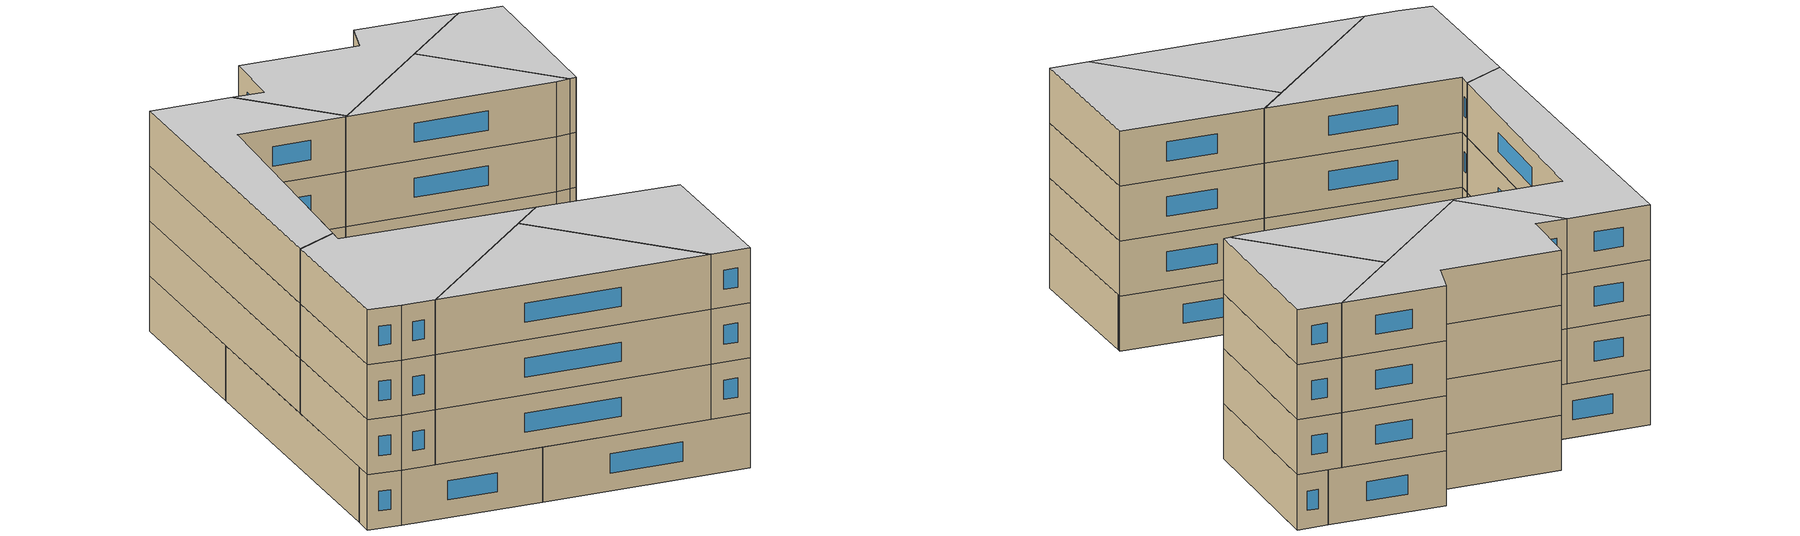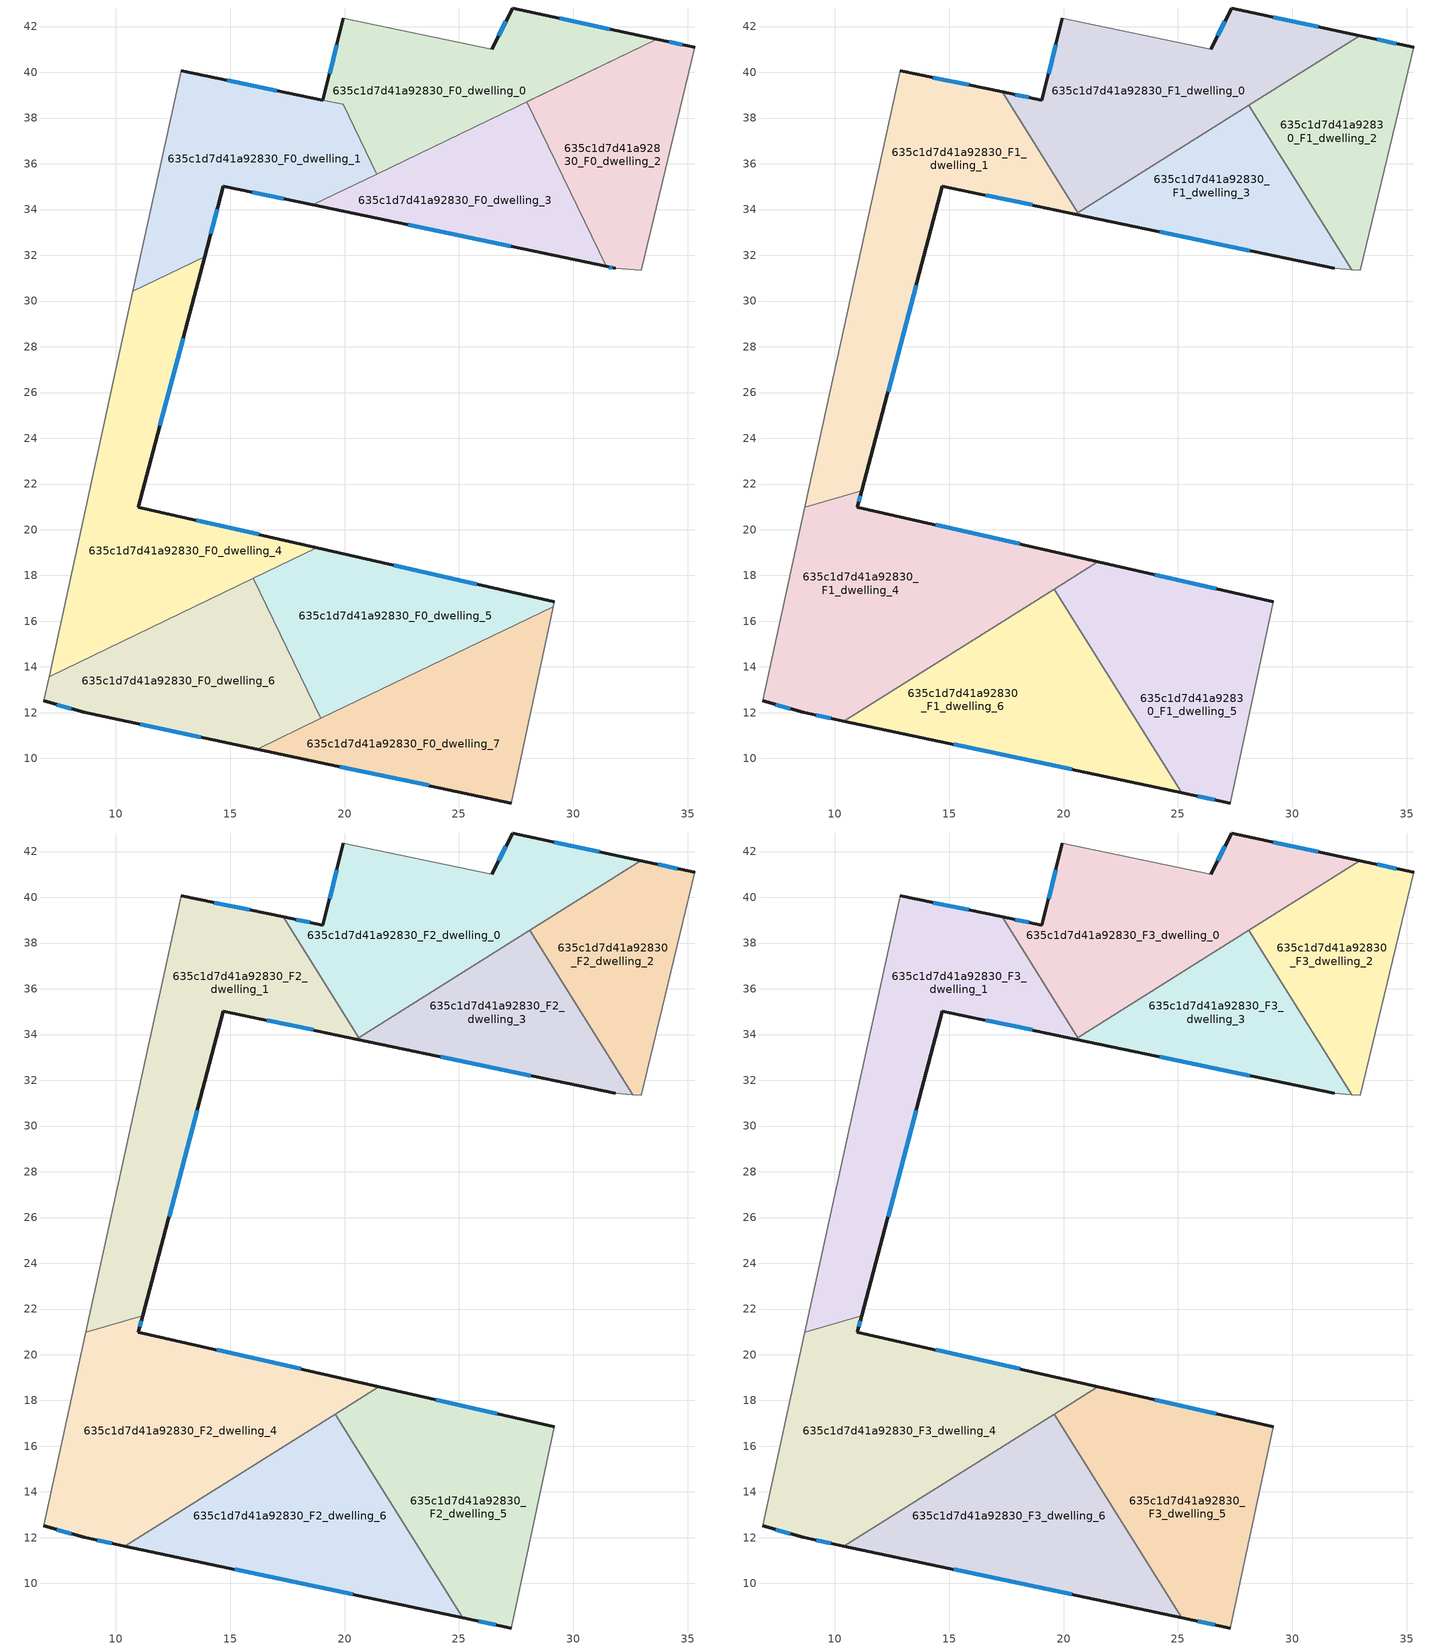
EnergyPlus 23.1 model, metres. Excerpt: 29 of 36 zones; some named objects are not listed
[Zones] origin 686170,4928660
635c1d7d41a92830_F0_dwelling_0
 floor ground (EU_floor_Construction): 33.65,41.45 21.41,35.55 19.94,38.6 19.05,38.78 19.95,42.36 26.44,41 27.35,42.81 z0
 wall outside (EU_wall_Construction): 19.95,42.36 19.05,38.78 / 33.65,41.45 27.35,42.81 26.44,41 z0:3
 wall to 635c1d7d41a92830_F0_dwelling_1 (EU_wall_Construction): 19.05,38.78 19.94,38.6 / 19.94,38.59 21.41,35.55 z0:3
 wall adiabatic (EU_wall_Construction): 26.44,41 19.95,42.36 z0:3
 wall to 635c1d7d41a92830_F0_dwelling_3 (EU_wall_Construction): 21.41,35.55 33.65,41.45 z0:3
 window (EU_Window_Construction): 19.66,41.2 19.34,39.95 / 27.05,42.22 26.73,41.59 / 31.6,41.89 29.4,42.37 z0.98:2.02
635c1d7d41a92830_F0_dwelling_1
 floor ground (EU_floor_Construction): 19.94,38.6 21.41,35.55 18.61,34.2 14.7,35.02 13.88,31.93 10.75,30.42 12.85,40.07 z0
 wall outside (EU_wall_Construction): 19.04,38.78 12.85,40.07 / 13.88,31.93 14.7,35.02 18.61,34.2 z0:3
 wall adiabatic (EU_wall_Construction): 12.85,40.07 10.75,30.42 z0:3
 wall to 635c1d7d41a92830_F0_dwelling_4 (EU_wall_Construction): 10.75,30.42 13.88,31.93 z0:3
 wall to 635c1d7d41a92830_F0_dwelling_3 (EU_wall_Construction): 18.61,34.2 21.41,35.55 z0:3
 window (EU_Window_Construction): 17.03,39.2 14.86,39.65 / 15.97,34.76 17.34,34.47 / 14.15,32.93 14.43,34.02 z0.98:2.02
635c1d7d41a92830_F0_dwelling_2
 floor ground (EU_floor_Construction): 35.31,41.09 32.98,31.34 31.83,31.43 31.44,31.51 27.97,38.71 33.65,41.45 z0
 wall outside (EU_wall_Construction): 31.44,31.51 31.83,31.43 / 35.31,41.09 33.65,41.45 z0:3
 wall adiabatic (EU_wall_Construction): 31.83,31.43 32.98,31.34 35.31,41.09 z0:3
 wall to 635c1d7d41a92830_F0_dwelling_3 (EU_wall_Construction): 33.65,41.45 27.97,38.71 31.44,31.51 z0:3
 window (EU_Window_Construction): 31.57,31.49 31.7,31.46 / 34.77,41.21 34.19,41.33 z0.98:2.02
635c1d7d41a92830_F0_dwelling_3
 floor ground (EU_floor_Construction): 27.97,38.71 31.44,31.51 18.61,34.2 z0
 wall outside (EU_wall_Construction): 18.61,34.2 31.44,31.51 z0:3
 window (EU_Window_Construction): 22.78,33.33 27.27,32.39 z0.98:2.02
635c1d7d41a92830_F0_dwelling_4
 floor ground (EU_floor_Construction): 13.88,31.93 10.99,20.99 18.79,19.22 7.08,13.58 10.75,30.42 z0
 wall outside (EU_wall_Construction): 18.79,19.22 10.99,20.99 13.88,31.93 z0:3
 wall adiabatic (EU_wall_Construction): 10.75,30.42 7.08,13.58 z0:3
 wall to 635c1d7d41a92830_F0_dwelling_6 (EU_wall_Construction): 7.08,13.58 16.01,17.88 z0:3
 wall to 635c1d7d41a92830_F0_dwelling_5 (EU_wall_Construction): 16.01,17.88 18.79,19.22 z0:3
 window (EU_Window_Construction): 11.93,24.55 12.94,28.37 / 16.25,19.79 13.52,20.42 z0.98:2.02
635c1d7d41a92830_F0_dwelling_5
 floor ground (EU_floor_Construction): 29.16,16.85 29.11,16.64 18.96,11.75 16.01,17.88 18.79,19.22 z0
 wall outside (EU_wall_Construction): 29.16,16.85 18.79,19.22 z0:3
 wall adiabatic (EU_wall_Construction): 29.11,16.64 29.16,16.85 z0:3
 wall to 635c1d7d41a92830_F0_dwelling_6 (EU_wall_Construction): 16.01,17.88 18.96,11.75 z0:3
 wall to 635c1d7d41a92830_F0_dwelling_7 (EU_wall_Construction): 18.96,11.75 29.11,16.64 z0:3
 window (EU_Window_Construction): 25.79,17.62 22.16,18.45 z0.98:2.02
635c1d7d41a92830_F0_dwelling_6
 floor ground (EU_floor_Construction): 16.01,17.88 18.96,11.75 16.17,10.41 8.62,12.01 6.85,12.53 7.08,13.58 z0
 wall outside (EU_wall_Construction): 6.85,12.53 8.62,12.01 16.17,10.41 z0:3
 wall adiabatic (EU_wall_Construction): 7.08,13.58 6.85,12.53 z0:3
 wall to 635c1d7d41a92830_F0_dwelling_7 (EU_wall_Construction): 16.17,10.41 18.96,11.75 z0:3
 window (EU_Window_Construction): 11.08,11.49 13.72,10.93 / 7.43,12.36 8.04,12.18 z0.98:2.02
635c1d7d41a92830_F0_dwelling_7
 floor ground (EU_floor_Construction): 29.11,16.64 27.29,8.05 16.17,10.41 z0
 wall outside (EU_wall_Construction): 16.17,10.41 27.29,8.05 z0:3
 wall adiabatic (EU_wall_Construction): 27.29,8.05 29.11,16.64 z0:3
 window (EU_Window_Construction): 19.79,9.64 23.67,8.82 z0.98:2.02
635c1d7d41a92830_F1_dwelling_0
 floor to 635c1d7d41a92830_F0_dwelling_0 (EU_floor_Construction): 32.95,41.6 29.58,39.49 21.41,35.55 19.94,38.6 19.05,38.78 19.95,42.36 26.44,41 27.35,42.81 z3
 floor to 635c1d7d41a92830_F0_dwelling_1 (EU_floor_Construction): 19.94,38.59 21.41,35.55 20,34.87 17.32,39.14 19.06,38.78 z3
 floor to 635c1d7d41a92830_F0_dwelling_3 (EU_floor_Construction): 29.57,39.49 27.97,38.71 28.06,38.54 20.63,33.87 20,34.87 z3
 floor to 635c1d7d41a92830_F0_dwelling_2 (EU_floor_Construction): 29.57,39.48 28.06,38.54 27.97,38.71 z3
 wall outside (EU_wall_Construction): 32.95,41.6 27.35,42.81 26.44,41 / 19.95,42.36 19.05,38.78 17.32,39.14 z3:6
 wall adiabatic (EU_wall_Construction): 26.44,41 19.95,42.36 z3:6
 wall to 635c1d7d41a92830_F1_dwelling_1 (EU_wall_Construction): 17.32,39.14 20.63,33.87 z3:6
 wall to 635c1d7d41a92830_F1_dwelling_3 (EU_wall_Construction): 20.63,33.87 28.09,38.55 z3:6
 wall to 635c1d7d41a92830_F1_dwelling_2 (EU_wall_Construction): 28.09,38.55 32.95,41.6 z3:6
 window (EU_Window_Construction): 27.05,42.22 26.73,41.59 / 31.13,42 29.17,42.42 / 18.49,38.9 17.88,39.03 / 19.66,41.2 19.34,39.95 z3.98:5.02
635c1d7d41a92830_F1_dwelling_1
 floor to 635c1d7d41a92830_F0_dwelling_1 (EU_floor_Construction): 17.32,39.14 20,34.87 18.61,34.2 14.7,35.02 13.88,31.93 10.75,30.42 12.85,40.07 z3
 floor to 635c1d7d41a92830_F0_dwelling_4 (EU_floor_Construction): 13.88,31.93 11.18,21.71 8.69,20.99 10.75,30.42 z3
 floor to 635c1d7d41a92830_F0_dwelling_3 (EU_floor_Construction): 20,34.87 20.63,33.87 20.52,33.8 18.61,34.2 z3
 wall outside (EU_wall_Construction): 17.32,39.14 12.85,40.07 / 11.18,21.71 14.7,35.02 20.52,33.8 z3:6
 wall to 635c1d7d41a92830_F1_dwelling_4 (EU_wall_Construction): 8.69,20.99 11.18,21.71 z3:6
 wall adiabatic (EU_wall_Construction): 12.85,40.07 8.69,20.99 z3:6
 wall to 635c1d7d41a92830_F1_dwelling_3 (EU_wall_Construction): 20.52,33.8 20.63,33.87 z3:6
 window (EU_Window_Construction): 15.86,39.45 14.3,39.77 / 16.59,34.63 18.63,34.2 / 12.32,26.04 13.55,30.7 z3.98:5.02
635c1d7d41a92830_F1_dwelling_2
 floor to 635c1d7d41a92830_F0_dwelling_2 (EU_floor_Construction): 35.31,41.09 32.98,31.34 32.59,31.37 28.09,38.55 29.57,39.48 33.65,41.45 z3
 floor to 635c1d7d41a92830_F0_dwelling_0 (EU_floor_Construction): 33.65,41.45 29.58,39.49 32.95,41.6 z3
 wall outside (EU_wall_Construction): 35.31,41.09 32.95,41.6 z3:6
 wall adiabatic (EU_wall_Construction): 32.59,31.37 32.96,31.34 32.98,31.34 35.31,41.09 z3:6
 wall to 635c1d7d41a92830_F1_dwelling_3 (EU_wall_Construction): 28.09,38.55 32.59,31.37 z3:6
 window (EU_Window_Construction): 34.54,41.26 33.72,41.44 z3.98:5.02
635c1d7d41a92830_F1_dwelling_3
 floor to 635c1d7d41a92830_F0_dwelling_3 (EU_floor_Construction): 28.06,38.54 31.44,31.51 20.52,33.8 z3
 floor to 635c1d7d41a92830_F0_dwelling_2 (EU_floor_Construction): 28.09,38.55 32.59,31.37 31.83,31.43 31.44,31.51 28.06,38.54 z3
 wall outside (EU_wall_Construction): 20.52,33.8 31.83,31.43 z3:6
 wall adiabatic (EU_wall_Construction): 31.83,31.43 32.59,31.37 z3:6
 window (EU_Window_Construction): 24.2,33.03 28.15,32.2 z3.98:5.02
635c1d7d41a92830_F1_dwelling_4
 floor to 635c1d7d41a92830_F0_dwelling_4 (EU_floor_Construction): 18.79,19.22 7.08,13.58 8.69,20.99 11.18,21.71 10.99,20.99 z3
 floor to 635c1d7d41a92830_F0_dwelling_6 (EU_floor_Construction): 16.01,17.88 17.02,15.79 10.4,11.64 8.62,12.01 6.85,12.53 7.08,13.58 z3
 floor to 635c1d7d41a92830_F0_dwelling_5 (EU_floor_Construction): 21.49,18.6 17.02,15.79 16.01,17.88 18.79,19.22 z3
 wall outside (EU_wall_Construction): 6.85,12.53 8.62,12.01 10.4,11.64 / 21.49,18.6 10.99,20.99 11.18,21.71 z3:6
 wall adiabatic (EU_wall_Construction): 8.69,20.99 6.85,12.53 z3:6
 wall to 635c1d7d41a92830_F1_dwelling_6 (EU_wall_Construction): 10.4,11.64 19.59,17.41 z3:6
 wall to 635c1d7d41a92830_F1_dwelling_5 (EU_wall_Construction): 19.59,17.41 21.49,18.6 z3:6
 window (EU_Window_Construction): 9.2,11.89 9.82,11.76 / 7.43,12.36 8.04,12.18 / 11.05,21.23 11.12,21.48 / 18.08,19.38 14.4,20.21 z3.98:5.02
635c1d7d41a92830_F1_dwelling_5
 floor to 635c1d7d41a92830_F0_dwelling_5 (EU_floor_Construction): 29.16,16.85 29.11,16.64 22.17,13.3 19.59,17.41 21.49,18.6 z3
 floor to 635c1d7d41a92830_F0_dwelling_7 (EU_floor_Construction): 29.11,16.64 27.29,8.05 25.17,8.5 22.17,13.3 z3
 wall outside (EU_wall_Construction): 25.18,8.5 27.29,8.05 / 29.16,16.85 21.49,18.6 z3:6
 wall adiabatic (EU_wall_Construction): 27.29,8.05 29.16,16.85 z3:6
 wall to 635c1d7d41a92830_F1_dwelling_6 (EU_wall_Construction): 19.59,17.41 25.18,8.5 z3:6
 window (EU_Window_Construction): 25.86,8.36 26.6,8.2 / 26.67,17.42 23.98,18.03 z3.98:5.02
635c1d7d41a92830_F1_dwelling_6
 floor to 635c1d7d41a92830_F0_dwelling_6 (EU_floor_Construction): 17.02,15.79 18.96,11.75 16.17,10.41 10.4,11.64 z3
 floor to 635c1d7d41a92830_F0_dwelling_5 (EU_floor_Construction): 19.59,17.41 22.17,13.3 18.96,11.75 17.02,15.79 z3
 floor to 635c1d7d41a92830_F0_dwelling_7 (EU_floor_Construction): 22.17,13.3 25.17,8.5 16.17,10.41 z3
 wall outside (EU_wall_Construction): 10.4,11.64 25.18,8.5 z3:6
 window (EU_Window_Construction): 15.2,10.62 20.37,9.52 z3.98:5.02
635c1d7d41a92830_F2_dwelling_0
 floor to 635c1d7d41a92830_F1_dwelling_0 (EU_floor_Construction): 32.95,41.6 20.63,33.87 17.32,39.14 19.05,38.78 19.95,42.36 26.44,41 27.35,42.81 z6
 wall outside (EU_wall_Construction): 32.95,41.6 27.35,42.81 26.44,41 / 19.95,42.36 19.05,38.78 17.32,39.14 z6:9
 wall adiabatic (EU_wall_Construction): 26.44,41 19.95,42.36 z6:9
 wall to 635c1d7d41a92830_F2_dwelling_1 (EU_wall_Construction): 17.32,39.14 20.63,33.87 z6:9
 wall to 635c1d7d41a92830_F2_dwelling_3 (EU_wall_Construction): 20.63,33.87 28.09,38.55 z6:9
 wall to 635c1d7d41a92830_F2_dwelling_2 (EU_wall_Construction): 28.09,38.55 32.95,41.6 z6:9
 window (EU_Window_Construction): 27.05,42.22 26.73,41.59 / 31.13,42 29.17,42.42 / 18.49,38.9 17.88,39.03 / 19.66,41.2 19.34,39.95 z6.98:8.02
635c1d7d41a92830_F2_dwelling_1
 floor to 635c1d7d41a92830_F1_dwelling_1 (EU_floor_Construction): 17.32,39.14 20.63,33.87 20.52,33.8 14.7,35.02 11.18,21.71 8.69,20.99 12.85,40.07 z6
 wall outside (EU_wall_Construction): 17.32,39.14 12.85,40.07 / 11.18,21.71 14.7,35.02 20.52,33.8 z6:9
 wall to 635c1d7d41a92830_F2_dwelling_4 (EU_wall_Construction): 8.69,20.99 11.18,21.71 z6:9
 wall adiabatic (EU_wall_Construction): 12.85,40.07 8.69,20.99 z6:9
 wall to 635c1d7d41a92830_F2_dwelling_3 (EU_wall_Construction): 20.52,33.8 20.63,33.87 z6:9
 window (EU_Window_Construction): 15.86,39.45 14.3,39.77 / 16.59,34.63 18.63,34.2 / 12.32,26.04 13.55,30.7 z6.98:8.02
635c1d7d41a92830_F2_dwelling_2
 floor to 635c1d7d41a92830_F1_dwelling_2 (EU_floor_Construction): 35.31,41.09 32.98,31.34 32.96,31.34 32.59,31.37 28.09,38.55 32.95,41.6 z6
 wall outside (EU_wall_Construction): 35.31,41.09 32.95,41.6 z6:9
 wall adiabatic (EU_wall_Construction): 32.59,31.37 32.96,31.34 32.98,31.34 35.31,41.09 z6:9
 wall to 635c1d7d41a92830_F2_dwelling_3 (EU_wall_Construction): 28.09,38.55 32.59,31.37 z6:9
 window (EU_Window_Construction): 34.54,41.26 33.72,41.44 z6.98:8.02
635c1d7d41a92830_F2_dwelling_3
 floor to 635c1d7d41a92830_F1_dwelling_3 (EU_floor_Construction): 28.09,38.55 32.59,31.37 31.83,31.43 20.52,33.8 z6
 wall outside (EU_wall_Construction): 20.52,33.8 31.83,31.43 z6:9
 wall adiabatic (EU_wall_Construction): 31.83,31.43 32.59,31.37 z6:9
 window (EU_Window_Construction): 24.2,33.03 28.15,32.2 z6.98:8.02
635c1d7d41a92830_F2_dwelling_4
 floor to 635c1d7d41a92830_F1_dwelling_4 (EU_floor_Construction): 21.49,18.6 10.4,11.64 8.62,12.01 6.85,12.53 8.69,20.99 11.18,21.71 10.99,20.99 z6
 wall outside (EU_wall_Construction): 6.85,12.53 8.62,12.01 10.4,11.64 / 21.49,18.6 10.99,20.99 11.18,21.71 z6:9
 wall adiabatic (EU_wall_Construction): 8.69,20.99 6.85,12.53 z6:9
 wall to 635c1d7d41a92830_F2_dwelling_6 (EU_wall_Construction): 10.4,11.64 19.59,17.41 z6:9
 wall to 635c1d7d41a92830_F2_dwelling_5 (EU_wall_Construction): 19.59,17.41 21.49,18.6 z6:9
 window (EU_Window_Construction): 9.2,11.89 9.82,11.76 / 7.43,12.36 8.04,12.18 / 11.05,21.23 11.12,21.48 / 18.08,19.38 14.4,20.21 z6.98:8.02
635c1d7d41a92830_F2_dwelling_5
 floor to 635c1d7d41a92830_F1_dwelling_5 (EU_floor_Construction): 29.16,16.85 27.29,8.05 25.18,8.5 19.59,17.41 21.49,18.6 z6
 wall outside (EU_wall_Construction): 25.18,8.5 27.29,8.05 / 29.16,16.85 21.49,18.6 z6:9
 wall adiabatic (EU_wall_Construction): 27.29,8.05 29.16,16.85 z6:9
 wall to 635c1d7d41a92830_F2_dwelling_6 (EU_wall_Construction): 19.59,17.41 25.18,8.5 z6:9
 window (EU_Window_Construction): 25.86,8.36 26.6,8.2 / 26.67,17.42 23.98,18.03 z6.98:8.02
635c1d7d41a92830_F2_dwelling_6
 floor to 635c1d7d41a92830_F1_dwelling_6 (EU_floor_Construction): 19.59,17.41 25.18,8.5 10.4,11.64 z6
 wall outside (EU_wall_Construction): 10.4,11.64 25.18,8.5 z6:9
 window (EU_Window_Construction): 15.2,10.62 20.37,9.52 z6.98:8.02
635c1d7d41a92830_F3_dwelling_0
 floor to 635c1d7d41a92830_F2_dwelling_0 (EU_floor_Construction): 32.95,41.6 20.63,33.87 17.32,39.14 19.05,38.78 19.95,42.36 26.44,41 27.35,42.81 z9
 wall outside (EU_wall_Construction): 32.95,41.6 27.35,42.81 26.44,41 / 19.95,42.36 19.05,38.78 17.32,39.14 z9:12
 wall adiabatic (EU_wall_Construction): 26.44,41 19.95,42.36 z9:12
 wall to 635c1d7d41a92830_F3_dwelling_1 (EU_wall_Construction): 17.32,39.14 20.63,33.87 z9:12
 wall to 635c1d7d41a92830_F3_dwelling_3 (EU_wall_Construction): 20.63,33.87 28.09,38.55 z9:12
 wall to 635c1d7d41a92830_F3_dwelling_2 (EU_wall_Construction): 28.09,38.55 32.95,41.6 z9:12
 window (EU_Window_Construction): 27.05,42.22 26.73,41.59 / 31.13,42 29.17,42.42 / 18.49,38.9 17.88,39.03 / 19.66,41.2 19.34,39.95 z9.98:11.02
 ceiling to 635c1d7d41a92830_F4_dwelling_0 (EU_floor_Construction): 32.95,41.6 27.35,42.81 26.44,41 19.95,42.36 19.05,38.78 17.32,39.14 20.63,33.87 z12
635c1d7d41a92830_F3_dwelling_1
 floor to 635c1d7d41a92830_F2_dwelling_1 (EU_floor_Construction): 17.32,39.14 20.63,33.87 20.52,33.8 14.7,35.02 11.18,21.71 8.69,20.99 12.85,40.07 z9
 wall outside (EU_wall_Construction): 17.32,39.14 12.85,40.07 / 11.18,21.71 14.7,35.02 20.52,33.8 z9:12
 wall to 635c1d7d41a92830_F3_dwelling_4 (EU_wall_Construction): 8.69,20.99 11.18,21.71 z9:12
 wall adiabatic (EU_wall_Construction): 12.85,40.07 8.69,20.99 z9:12
 wall to 635c1d7d41a92830_F3_dwelling_3 (EU_wall_Construction): 20.52,33.8 20.63,33.87 z9:12
 window (EU_Window_Construction): 15.86,39.45 14.3,39.77 / 16.59,34.63 18.63,34.2 / 12.32,26.04 13.55,30.7 z9.98:11.02
 ceiling to 635c1d7d41a92830_F4_dwelling_1 (EU_floor_Construction): 11.18,21.71 14.7,35.02 20.52,33.8 20.63,33.87 17.32,39.14 12.85,40.07 8.69,20.99 z12
635c1d7d41a92830_F3_dwelling_2
 floor to 635c1d7d41a92830_F2_dwelling_2 (EU_floor_Construction): 35.31,41.09 32.98,31.34 32.96,31.34 32.59,31.37 28.09,38.55 32.95,41.6 z9
 wall outside (EU_wall_Construction): 35.31,41.09 32.95,41.6 z9:12
 wall adiabatic (EU_wall_Construction): 32.59,31.37 32.96,31.34 32.98,31.34 35.31,41.09 z9:12
 wall to 635c1d7d41a92830_F3_dwelling_3 (EU_wall_Construction): 28.09,38.55 32.59,31.37 z9:12
 window (EU_Window_Construction): 34.54,41.26 33.72,41.44 z9.98:11.02
 ceiling to 635c1d7d41a92830_F4_dwelling_2 (EU_floor_Construction): 32.98,31.34 35.31,41.09 32.95,41.6 28.09,38.55 32.59,31.37 32.96,31.34 z12
635c1d7d41a92830_F3_dwelling_3
 floor to 635c1d7d41a92830_F2_dwelling_3 (EU_floor_Construction): 28.09,38.55 32.59,31.37 31.83,31.43 20.52,33.8 z9
 wall outside (EU_wall_Construction): 20.52,33.8 31.83,31.43 z9:12
 wall adiabatic (EU_wall_Construction): 31.83,31.43 32.59,31.37 z9:12
 window (EU_Window_Construction): 24.2,33.03 28.15,32.2 z9.98:11.02
 ceiling to 635c1d7d41a92830_F4_dwelling_3 (EU_floor_Construction): 32.59,31.37 28.09,38.55 20.52,33.8 31.83,31.43 z12
635c1d7d41a92830_F3_dwelling_4
 floor to 635c1d7d41a92830_F2_dwelling_4 (EU_floor_Construction): 21.49,18.6 10.4,11.64 8.62,12.01 6.85,12.53 8.69,20.99 11.18,21.71 10.99,20.99 z9
 wall outside (EU_wall_Construction): 6.85,12.53 8.62,12.01 10.4,11.64 / 21.49,18.6 10.99,20.99 11.18,21.71 z9:12
 wall adiabatic (EU_wall_Construction): 8.69,20.99 6.85,12.53 z9:12
 wall to 635c1d7d41a92830_F3_dwelling_6 (EU_wall_Construction): 10.4,11.64 19.59,17.41 z9:12
 wall to 635c1d7d41a92830_F3_dwelling_5 (EU_wall_Construction): 19.59,17.41 21.49,18.6 z9:12
 window (EU_Window_Construction): 9.2,11.89 9.82,11.76 / 7.43,12.36 8.04,12.18 / 11.05,21.23 11.12,21.48 / 18.08,19.38 14.4,20.21 z9.98:11.02
 ceiling to 635c1d7d41a92830_F4_dwelling_4 (EU_floor_Construction): 21.49,18.6 10.99,20.99 11.18,21.71 8.69,20.99 6.85,12.53 8.62,12.01 10.4,11.64 z12
635c1d7d41a92830_F3_dwelling_5
 floor to 635c1d7d41a92830_F2_dwelling_5 (EU_floor_Construction): 29.16,16.85 27.29,8.05 25.18,8.5 19.59,17.41 21.49,18.6 z9
 wall outside (EU_wall_Construction): 25.18,8.5 27.29,8.05 / 29.16,16.85 21.49,18.6 z9:12
 wall adiabatic (EU_wall_Construction): 27.29,8.05 29.16,16.85 z9:12
 wall to 635c1d7d41a92830_F3_dwelling_6 (EU_wall_Construction): 19.59,17.41 25.18,8.5 z9:12
 window (EU_Window_Construction): 25.86,8.36 26.6,8.2 / 26.67,17.42 23.98,18.03 z9.98:11.02
 ceiling to 635c1d7d41a92830_F4_dwelling_5 (EU_floor_Construction): 27.29,8.05 29.16,16.85 21.49,18.6 19.59,17.41 25.18,8.5 z12
635c1d7d41a92830_F3_dwelling_6
 floor to 635c1d7d41a92830_F2_dwelling_6 (EU_floor_Construction): 19.59,17.41 25.18,8.5 10.4,11.64 z9
 wall outside (EU_wall_Construction): 10.4,11.64 25.18,8.5 z9:12
 window (EU_Window_Construction): 15.2,10.62 20.37,9.52 z9.98:11.02
 ceiling to 635c1d7d41a92830_F4_dwelling_6 (EU_floor_Construction): 25.18,8.5 19.59,17.41 10.4,11.64 z12
[Building]
EU S2 Campaign: North Axis=0; Terrain=City; Solar Distribution=FullExterior
[Site:Location]
Bologna: Latitude=44.5; Longitude=11.25; Time Zone=1; Elevation=37
[SizingPeriod:WeatherFileDays]
AnnualSizingPeriod: Begin Month=1; Begin Day of Month=1; End Month=12; End Day of Month=31; Day of Week for Start Day=Monday; Use Weather File Daylight Saving Period=No; Use Weather File Rain and Snow Indicators=No
[MATERIAL]
EU_InternalMass_Material: Roughness=MediumRough; Thickness=0.1; Conductivity=1; Density=1800; Specific Heat=900; Thermal Absorptance=0.9; Solar Absorptance=0.7; Visible Absorptance=0.7
[MATERIAL:NOMASS] Roughness=MediumRough; Thermal Absorptance=0.9; Solar Absorptance=0.7; Visible Absorptance=0.7
Name | Thermal Resistance
EU_wall_NoMass | 0.905828
EU_floor_NoMass | 0.67114
[WINDOWMATERIAL:SIMPLEGLAZINGSYSTEM]
EU_Window_SimpleGlazing: UFactor=4.52486; Solar Heat Gain Coefficient=0.85; Visible Transmittance=0.85
[CONSTRUCTION]
EU_wall_Construction: EU_wall_NoMass
EU_floor_Construction: EU_floor_NoMass
EU_Window_Construction: EU_Window_SimpleGlazing
EU_InternalMass_Construction: EU_InternalMass_Material
[ZONE] Type=1; Multiplier=1; Ceiling Height=autocalculate; Floor Area=autocalculate; Part of Total Floor Area=Yes
Name | Volume
635c1d7d41a92830_F0_dwelling_0 | 151.253
635c1d7d41a92830_F1_dwelling_0; 635c1d7d41a92830_F2_dwelling_0; 635c1d7d41a92830_F3_dwelling_0 | 189.568
635c1d7d41a92830_F0_dwelling_1 | 148.2
635c1d7d41a92830_F1_dwelling_1; 635c1d7d41a92830_F2_dwelling_1; 635c1d7d41a92830_F3_dwelling_1 | 203.436
635c1d7d41a92830_F0_dwelling_2 | 124.608
635c1d7d41a92830_F1_dwelling_2; 635c1d7d41a92830_F2_dwelling_2; 635c1d7d41a92830_F3_dwelling_2 | 115.243
635c1d7d41a92830_F0_dwelling_3 | 124.62
635c1d7d41a92830_F1_dwelling_3; 635c1d7d41a92830_F2_dwelling_3; 635c1d7d41a92830_F3_dwelling_3 | 115.266
635c1d7d41a92830_F0_dwelling_4 | 199.969
635c1d7d41a92830_F1_dwelling_4; 635c1d7d41a92830_F2_dwelling_4; 635c1d7d41a92830_F3_dwelling_4 | 232.087
635c1d7d41a92830_F0_dwelling_5 | 149.722
635c1d7d41a92830_F1_dwelling_5; 635c1d7d41a92830_F2_dwelling_5; 635c1d7d41a92830_F3_dwelling_5 | 171.111
635c1d7d41a92830_F0_dwelling_6 | 149.735
635c1d7d41a92830_F1_dwelling_6; 635c1d7d41a92830_F2_dwelling_6; 635c1d7d41a92830_F3_dwelling_6 | 171.125
635c1d7d41a92830_F0_dwelling_7 | 149.718
[INTERNALMASS] Construction=EU_InternalMass_Construction
Name | Zone or ZoneList | Surface Area
635c1d7d41a92830_F0_dwelling_0_EU_InternalMass | 635c1d7d41a92830_F0_dwelling_0 | 50.4156
635c1d7d41a92830_F0_dwelling_1_EU_InternalMass | 635c1d7d41a92830_F0_dwelling_1 | 49.3927
635c1d7d41a92830_F0_dwelling_2_EU_InternalMass | 635c1d7d41a92830_F0_dwelling_2 | 41.5369
635c1d7d41a92830_F0_dwelling_3_EU_InternalMass | 635c1d7d41a92830_F0_dwelling_3 | 41.5445
635c1d7d41a92830_F0_dwelling_4_EU_InternalMass | 635c1d7d41a92830_F0_dwelling_4 | 66.6579
635c1d7d41a92830_F0_dwelling_5_EU_InternalMass | 635c1d7d41a92830_F0_dwelling_5 | 49.9111
635c1d7d41a92830_F0_dwelling_6_EU_InternalMass | 635c1d7d41a92830_F0_dwelling_6 | 49.9116
635c1d7d41a92830_F0_dwelling_7_EU_InternalMass | 635c1d7d41a92830_F0_dwelling_7 | 49.9059
635c1d7d41a92830_F1_dwelling_0_EU_InternalMass | 635c1d7d41a92830_F1_dwelling_0 | 63.1917
635c1d7d41a92830_F1_dwelling_1_EU_InternalMass | 635c1d7d41a92830_F1_dwelling_1 | 67.8078
635c1d7d41a92830_F1_dwelling_2_EU_InternalMass | 635c1d7d41a92830_F1_dwelling_2 | 38.4139
635c1d7d41a92830_F1_dwelling_3_EU_InternalMass | 635c1d7d41a92830_F1_dwelling_3 | 38.4197
635c1d7d41a92830_F1_dwelling_4_EU_InternalMass | 635c1d7d41a92830_F1_dwelling_4 | 77.3619
635c1d7d41a92830_F1_dwelling_5_EU_InternalMass | 635c1d7d41a92830_F1_dwelling_5 | 57.0379
635c1d7d41a92830_F1_dwelling_6_EU_InternalMass | 635c1d7d41a92830_F1_dwelling_6 | 57.0389
635c1d7d41a92830_F2_dwelling_0_EU_InternalMass | 635c1d7d41a92830_F2_dwelling_0 | 63.1917
635c1d7d41a92830_F2_dwelling_1_EU_InternalMass | 635c1d7d41a92830_F2_dwelling_1 | 67.8078
635c1d7d41a92830_F2_dwelling_2_EU_InternalMass | 635c1d7d41a92830_F2_dwelling_2 | 38.4139
635c1d7d41a92830_F2_dwelling_3_EU_InternalMass | 635c1d7d41a92830_F2_dwelling_3 | 38.4197
635c1d7d41a92830_F2_dwelling_4_EU_InternalMass | 635c1d7d41a92830_F2_dwelling_4 | 77.3619
635c1d7d41a92830_F2_dwelling_5_EU_InternalMass | 635c1d7d41a92830_F2_dwelling_5 | 57.0379
635c1d7d41a92830_F2_dwelling_6_EU_InternalMass | 635c1d7d41a92830_F2_dwelling_6 | 57.0389
635c1d7d41a92830_F3_dwelling_0_EU_InternalMass | 635c1d7d41a92830_F3_dwelling_0 | 63.1917
635c1d7d41a92830_F3_dwelling_1_EU_InternalMass | 635c1d7d41a92830_F3_dwelling_1 | 67.8078
635c1d7d41a92830_F3_dwelling_2_EU_InternalMass | 635c1d7d41a92830_F3_dwelling_2 | 38.4139
635c1d7d41a92830_F3_dwelling_3_EU_InternalMass | 635c1d7d41a92830_F3_dwelling_3 | 38.4197
635c1d7d41a92830_F3_dwelling_4_EU_InternalMass | 635c1d7d41a92830_F3_dwelling_4 | 77.3619
635c1d7d41a92830_F3_dwelling_5_EU_InternalMass | 635c1d7d41a92830_F3_dwelling_5 | 57.0379
635c1d7d41a92830_F3_dwelling_6_EU_InternalMass | 635c1d7d41a92830_F3_dwelling_6 | 57.0389
[OTHEREQUIPMENT] Fuel Type=Electricity; Design Level Calculation Method=Watts/Area; Power per Zone Floor Area=1; Fraction Latent=0; Fraction Radiant=0; Fraction Lost=0; Carbon Dioxide Generation Rate=0; EndUse Subcategory=EU_Step8_InternalGains
Name | Zone or ZoneList or Space or SpaceList | Schedule
EU_Step8_InternalGain_635c1d7d41a92830_F0_dwelling_0_f000 | 635c1d7d41a92830_F0_dwelling_0 | EU_Step8_GainSchedule_635c1d7d41a92830_F0_dwelling_0_f000
EU_Step8_InternalGain_635c1d7d41a92830_F0_dwelling_1_f000 | 635c1d7d41a92830_F0_dwelling_1 | EU_Step8_GainSchedule_635c1d7d41a92830_F0_dwelling_1_f000
EU_Step8_InternalGain_635c1d7d41a92830_F0_dwelling_2_f000 | 635c1d7d41a92830_F0_dwelling_2 | EU_Step8_GainSchedule_635c1d7d41a92830_F0_dwelling_2_f000
EU_Step8_InternalGain_635c1d7d41a92830_F0_dwelling_3_f000 | 635c1d7d41a92830_F0_dwelling_3 | EU_Step8_GainSchedule_635c1d7d41a92830_F0_dwelling_3_f000
EU_Step8_InternalGain_635c1d7d41a92830_F0_dwelling_4_f000 | 635c1d7d41a92830_F0_dwelling_4 | EU_Step8_GainSchedule_635c1d7d41a92830_F0_dwelling_4_f000
EU_Step8_InternalGain_635c1d7d41a92830_F0_dwelling_5_f000 | 635c1d7d41a92830_F0_dwelling_5 | EU_Step8_GainSchedule_635c1d7d41a92830_F0_dwelling_5_f000
EU_Step8_InternalGain_635c1d7d41a92830_F0_dwelling_6_f000 | 635c1d7d41a92830_F0_dwelling_6 | EU_Step8_GainSchedule_635c1d7d41a92830_F0_dwelling_6_f000
EU_Step8_InternalGain_635c1d7d41a92830_F0_dwelling_7_f000 | 635c1d7d41a92830_F0_dwelling_7 | EU_Step8_GainSchedule_635c1d7d41a92830_F0_dwelling_7_f000
EU_Step8_InternalGain_635c1d7d41a92830_F1_dwelling_0_f000 | 635c1d7d41a92830_F1_dwelling_0 | EU_Step8_GainSchedule_635c1d7d41a92830_F1_dwelling_0_f000
EU_Step8_InternalGain_635c1d7d41a92830_F1_dwelling_1_f000 | 635c1d7d41a92830_F1_dwelling_1 | EU_Step8_GainSchedule_635c1d7d41a92830_F1_dwelling_1_f000
EU_Step8_InternalGain_635c1d7d41a92830_F1_dwelling_2_f000 | 635c1d7d41a92830_F1_dwelling_2 | EU_Step8_GainSchedule_635c1d7d41a92830_F1_dwelling_2_f000
EU_Step8_InternalGain_635c1d7d41a92830_F1_dwelling_3_f000 | 635c1d7d41a92830_F1_dwelling_3 | EU_Step8_GainSchedule_635c1d7d41a92830_F1_dwelling_3_f000
EU_Step8_InternalGain_635c1d7d41a92830_F1_dwelling_4_f000 | 635c1d7d41a92830_F1_dwelling_4 | EU_Step8_GainSchedule_635c1d7d41a92830_F1_dwelling_4_f000
EU_Step8_InternalGain_635c1d7d41a92830_F1_dwelling_5_f000 | 635c1d7d41a92830_F1_dwelling_5 | EU_Step8_GainSchedule_635c1d7d41a92830_F1_dwelling_5_f000
EU_Step8_InternalGain_635c1d7d41a92830_F1_dwelling_6_f000 | 635c1d7d41a92830_F1_dwelling_6 | EU_Step8_GainSchedule_635c1d7d41a92830_F1_dwelling_6_f000
EU_Step8_InternalGain_635c1d7d41a92830_F2_dwelling_0_f000 | 635c1d7d41a92830_F2_dwelling_0 | EU_Step8_GainSchedule_635c1d7d41a92830_F2_dwelling_0_f000
EU_Step8_InternalGain_635c1d7d41a92830_F2_dwelling_1_f000 | 635c1d7d41a92830_F2_dwelling_1 | EU_Step8_GainSchedule_635c1d7d41a92830_F2_dwelling_1_f000
EU_Step8_InternalGain_635c1d7d41a92830_F2_dwelling_2_f000 | 635c1d7d41a92830_F2_dwelling_2 | EU_Step8_GainSchedule_635c1d7d41a92830_F2_dwelling_2_f000
EU_Step8_InternalGain_635c1d7d41a92830_F2_dwelling_3_f000 | 635c1d7d41a92830_F2_dwelling_3 | EU_Step8_GainSchedule_635c1d7d41a92830_F2_dwelling_3_f000
EU_Step8_InternalGain_635c1d7d41a92830_F2_dwelling_4_f000 | 635c1d7d41a92830_F2_dwelling_4 | EU_Step8_GainSchedule_635c1d7d41a92830_F2_dwelling_4_f000
EU_Step8_InternalGain_635c1d7d41a92830_F2_dwelling_5_f000 | 635c1d7d41a92830_F2_dwelling_5 | EU_Step8_GainSchedule_635c1d7d41a92830_F2_dwelling_5_f000
EU_Step8_InternalGain_635c1d7d41a92830_F2_dwelling_6_f000 | 635c1d7d41a92830_F2_dwelling_6 | EU_Step8_GainSchedule_635c1d7d41a92830_F2_dwelling_6_f000
EU_Step8_InternalGain_635c1d7d41a92830_F3_dwelling_0_f000 | 635c1d7d41a92830_F3_dwelling_0 | EU_Step8_GainSchedule_635c1d7d41a92830_F3_dwelling_0_f000
EU_Step8_InternalGain_635c1d7d41a92830_F3_dwelling_1_f000 | 635c1d7d41a92830_F3_dwelling_1 | EU_Step8_GainSchedule_635c1d7d41a92830_F3_dwelling_1_f000
EU_Step8_InternalGain_635c1d7d41a92830_F3_dwelling_2_f000 | 635c1d7d41a92830_F3_dwelling_2 | EU_Step8_GainSchedule_635c1d7d41a92830_F3_dwelling_2_f000
EU_Step8_InternalGain_635c1d7d41a92830_F3_dwelling_3_f000 | 635c1d7d41a92830_F3_dwelling_3 | EU_Step8_GainSchedule_635c1d7d41a92830_F3_dwelling_3_f000
EU_Step8_InternalGain_635c1d7d41a92830_F3_dwelling_4_f000 | 635c1d7d41a92830_F3_dwelling_4 | EU_Step8_GainSchedule_635c1d7d41a92830_F3_dwelling_4_f000
EU_Step8_InternalGain_635c1d7d41a92830_F3_dwelling_5_f000 | 635c1d7d41a92830_F3_dwelling_5 | EU_Step8_GainSchedule_635c1d7d41a92830_F3_dwelling_5_f000
EU_Step8_InternalGain_635c1d7d41a92830_F3_dwelling_6_f000 | 635c1d7d41a92830_F3_dwelling_6 | EU_Step8_GainSchedule_635c1d7d41a92830_F3_dwelling_6_f000
[ZONEVENTILATION:DESIGNFLOWRATE] Schedule=EU_AlwaysOn; Design Flow Rate Calculation Method=AirChanges/Hour; Air Changes per Hour=0.73129; Ventilation Type=Natural; Fan Pressure Rise=0; Fan Total Efficiency=1; Constant Term Coefficient=1; Temperature Term Coefficient=0; Velocity Term Coefficient=0; Velocity Squared Term Coefficient=0; Minimum Indoor Temperature=-100; Maximum Indoor Temperature=100; Delta Temperature=-100; Minimum Outdoor Temperature=-100; Maximum Outdoor Temperature=100; Maximum Wind Speed=40
Name | Zone or ZoneList or Space or SpaceList
EU_ConstantAir_635c1d7d41a92830_F0_dwelling_0 | 635c1d7d41a92830_F0_dwelling_0
EU_ConstantAir_635c1d7d41a92830_F0_dwelling_1 | 635c1d7d41a92830_F0_dwelling_1
EU_ConstantAir_635c1d7d41a92830_F0_dwelling_2 | 635c1d7d41a92830_F0_dwelling_2
EU_ConstantAir_635c1d7d41a92830_F0_dwelling_3 | 635c1d7d41a92830_F0_dwelling_3
EU_ConstantAir_635c1d7d41a92830_F0_dwelling_4 | 635c1d7d41a92830_F0_dwelling_4
EU_ConstantAir_635c1d7d41a92830_F0_dwelling_5 | 635c1d7d41a92830_F0_dwelling_5
EU_ConstantAir_635c1d7d41a92830_F0_dwelling_6 | 635c1d7d41a92830_F0_dwelling_6
EU_ConstantAir_635c1d7d41a92830_F0_dwelling_7 | 635c1d7d41a92830_F0_dwelling_7
EU_ConstantAir_635c1d7d41a92830_F1_dwelling_0 | 635c1d7d41a92830_F1_dwelling_0
EU_ConstantAir_635c1d7d41a92830_F1_dwelling_1 | 635c1d7d41a92830_F1_dwelling_1
EU_ConstantAir_635c1d7d41a92830_F1_dwelling_2 | 635c1d7d41a92830_F1_dwelling_2
EU_ConstantAir_635c1d7d41a92830_F1_dwelling_3 | 635c1d7d41a92830_F1_dwelling_3
EU_ConstantAir_635c1d7d41a92830_F1_dwelling_4 | 635c1d7d41a92830_F1_dwelling_4
EU_ConstantAir_635c1d7d41a92830_F1_dwelling_5 | 635c1d7d41a92830_F1_dwelling_5
EU_ConstantAir_635c1d7d41a92830_F1_dwelling_6 | 635c1d7d41a92830_F1_dwelling_6
EU_ConstantAir_635c1d7d41a92830_F2_dwelling_0 | 635c1d7d41a92830_F2_dwelling_0
EU_ConstantAir_635c1d7d41a92830_F2_dwelling_1 | 635c1d7d41a92830_F2_dwelling_1
EU_ConstantAir_635c1d7d41a92830_F2_dwelling_2 | 635c1d7d41a92830_F2_dwelling_2
EU_ConstantAir_635c1d7d41a92830_F2_dwelling_3 | 635c1d7d41a92830_F2_dwelling_3
EU_ConstantAir_635c1d7d41a92830_F2_dwelling_4 | 635c1d7d41a92830_F2_dwelling_4
EU_ConstantAir_635c1d7d41a92830_F2_dwelling_5 | 635c1d7d41a92830_F2_dwelling_5
EU_ConstantAir_635c1d7d41a92830_F2_dwelling_6 | 635c1d7d41a92830_F2_dwelling_6
EU_ConstantAir_635c1d7d41a92830_F3_dwelling_0 | 635c1d7d41a92830_F3_dwelling_0
EU_ConstantAir_635c1d7d41a92830_F3_dwelling_1 | 635c1d7d41a92830_F3_dwelling_1
EU_ConstantAir_635c1d7d41a92830_F3_dwelling_2 | 635c1d7d41a92830_F3_dwelling_2
EU_ConstantAir_635c1d7d41a92830_F3_dwelling_3 | 635c1d7d41a92830_F3_dwelling_3
EU_ConstantAir_635c1d7d41a92830_F3_dwelling_4 | 635c1d7d41a92830_F3_dwelling_4
EU_ConstantAir_635c1d7d41a92830_F3_dwelling_5 | 635c1d7d41a92830_F3_dwelling_5
EU_ConstantAir_635c1d7d41a92830_F3_dwelling_6 | 635c1d7d41a92830_F3_dwelling_6
[HVACTEMPLATE:THERMOSTAT] Constant Heating Setpoint=20; Constant Cooling Setpoint=50
EU_HeatOnly_635c1d7d41a92830_F0_dwelling_0; EU_HeatOnly_635c1d7d41a92830_F0_dwelling_1; EU_HeatOnly_635c1d7d41a92830_F0_dwelling_2; EU_HeatOnly_635c1d7d41a92830_F0_dwelling_3; EU_HeatOnly_635c1d7d41a92830_F0_dwelling_4; EU_HeatOnly_635c1d7d41a92830_F0_dwelling_5
[HVACTEMPLATE:ZONE:IDEALLOADSAIRSYSTEM] System Availability Schedule=EU_AlwaysOn; Maximum Heating Supply Air Temperature=50; Minimum Cooling Supply Air Temperature=13; Maximum Heating Supply Air Humidity Ratio=0.0156; Minimum Cooling Supply Air Humidity Ratio=0.0077; Heating Limit=NoLimit; Cooling Limit=NoLimit; Heating Availability Schedule=EU_AlwaysOn; Cooling Availability Schedule=EU_CoolingOff; Dehumidification Control Type=ConstantSensibleHeatRatio; Cooling Sensible Heat Ratio=0.7; Dehumidification Setpoint=60; Humidification Control Type=None; Humidification Setpoint=30; Outdoor Air Method=None; Outdoor Air Flow Rate per Person=0.00944; Outdoor Air Flow Rate per Zone Floor Area=0; Outdoor Air Flow Rate per Zone=0; Demand Controlled Ventilation Type=None; Outdoor Air Economizer Type=NoEconomizer; Heat Recovery Type=None; Sensible Heat Recovery Effectiveness=0.7; Latent Heat Recovery Effectiveness=0.65
Name | Template Thermostat
635c1d7d41a92830_F0_dwelling_0 | EU_HeatOnly_635c1d7d41a92830_F0_dwelling_0
635c1d7d41a92830_F0_dwelling_1 | EU_HeatOnly_635c1d7d41a92830_F0_dwelling_1
635c1d7d41a92830_F0_dwelling_2 | EU_HeatOnly_635c1d7d41a92830_F0_dwelling_2
635c1d7d41a92830_F0_dwelling_3 | EU_HeatOnly_635c1d7d41a92830_F0_dwelling_3
635c1d7d41a92830_F0_dwelling_4 | EU_HeatOnly_635c1d7d41a92830_F0_dwelling_4
635c1d7d41a92830_F0_dwelling_5 | EU_HeatOnly_635c1d7d41a92830_F0_dwelling_5
635c1d7d41a92830_F0_dwelling_6 | EU_HeatOnly_635c1d7d41a92830_F0_dwelling_6
635c1d7d41a92830_F0_dwelling_7 | EU_HeatOnly_635c1d7d41a92830_F0_dwelling_7
635c1d7d41a92830_F1_dwelling_0 | EU_HeatOnly_635c1d7d41a92830_F1_dwelling_0
635c1d7d41a92830_F1_dwelling_1 | EU_HeatOnly_635c1d7d41a92830_F1_dwelling_1
635c1d7d41a92830_F1_dwelling_2 | EU_HeatOnly_635c1d7d41a92830_F1_dwelling_2
635c1d7d41a92830_F1_dwelling_3 | EU_HeatOnly_635c1d7d41a92830_F1_dwelling_3
635c1d7d41a92830_F1_dwelling_4 | EU_HeatOnly_635c1d7d41a92830_F1_dwelling_4
635c1d7d41a92830_F1_dwelling_5 | EU_HeatOnly_635c1d7d41a92830_F1_dwelling_5
635c1d7d41a92830_F1_dwelling_6 | EU_HeatOnly_635c1d7d41a92830_F1_dwelling_6
635c1d7d41a92830_F2_dwelling_0 | EU_HeatOnly_635c1d7d41a92830_F2_dwelling_0
635c1d7d41a92830_F2_dwelling_1 | EU_HeatOnly_635c1d7d41a92830_F2_dwelling_1
635c1d7d41a92830_F2_dwelling_2 | EU_HeatOnly_635c1d7d41a92830_F2_dwelling_2
635c1d7d41a92830_F2_dwelling_3 | EU_HeatOnly_635c1d7d41a92830_F2_dwelling_3
635c1d7d41a92830_F2_dwelling_4 | EU_HeatOnly_635c1d7d41a92830_F2_dwelling_4
635c1d7d41a92830_F2_dwelling_5 | EU_HeatOnly_635c1d7d41a92830_F2_dwelling_5
635c1d7d41a92830_F2_dwelling_6 | EU_HeatOnly_635c1d7d41a92830_F2_dwelling_6
635c1d7d41a92830_F3_dwelling_0 | EU_HeatOnly_635c1d7d41a92830_F3_dwelling_0
635c1d7d41a92830_F3_dwelling_1 | EU_HeatOnly_635c1d7d41a92830_F3_dwelling_1
635c1d7d41a92830_F3_dwelling_2 | EU_HeatOnly_635c1d7d41a92830_F3_dwelling_2
635c1d7d41a92830_F3_dwelling_3 | EU_HeatOnly_635c1d7d41a92830_F3_dwelling_3
635c1d7d41a92830_F3_dwelling_4 | EU_HeatOnly_635c1d7d41a92830_F3_dwelling_4
635c1d7d41a92830_F3_dwelling_5 | EU_HeatOnly_635c1d7d41a92830_F3_dwelling_5
635c1d7d41a92830_F3_dwelling_6 | EU_HeatOnly_635c1d7d41a92830_F3_dwelling_6
[SIZING:ZONE] Zone Cooling Design Supply Air Temperature Input Method=SupplyAirTemperature; Zone Cooling Design Supply Air Temperature=13; Zone Heating Design Supply Air Temperature Input Method=SupplyAirTemperature; Zone Heating Design Supply Air Temperature=50; Zone Cooling Design Supply Air Humidity Ratio=0.008; Zone Heating Design Supply Air Humidity Ratio=0.008; Cooling Design Air Flow Method=DesignDay; Cooling Design Air Flow Rate=0; Cooling Minimum Air Flow per Zone Floor Area=0.000762; Cooling Minimum Air Flow=0; Cooling Minimum Air Flow Fraction=0.2; Heating Design Air Flow Method=DesignDay; Heating Design Air Flow Rate=0; Heating Maximum Air Flow per Zone Floor Area=0.002032; Heating Maximum Air Flow=0.141576; Heating Maximum Air Flow Fraction=0.3; Account for Dedicated Outdoor Air System=No; Dedicated Outdoor Air System Control Strategy=NeutralSupplyAir; Dedicated Outdoor Air Low Setpoint Temperature for Design=autosize; Dedicated Outdoor Air High Setpoint Temperature for Design=autosize; Zone Load Sizing Method=Sensible Load Only No Latent Load; Zone Latent Cooling Design Supply Air Humidity Ratio Input Method=HumidityRatioDifference; Zone Cooling Design Supply Air Humidity Ratio Difference=0.005; Zone Latent Heating Design Supply Air Humidity Ratio Input Method=HumidityRatioDifference; Zone Humidification Design Supply Air Humidity Ratio Difference=0.005
635c1d7d41a92830_F0_dwelling_0; 635c1d7d41a92830_F0_dwelling_1; 635c1d7d41a92830_F0_dwelling_2; 635c1d7d41a92830_F0_dwelling_3; 635c1d7d41a92830_F0_dwelling_4; 635c1d7d41a92830_F0_dwelling_5; 635c1d7d41a92830_F0_dwelling_6; 635c1d7d41a92830_F0_dwelling_7; 635c1d7d41a92830_F1_dwelling_0; 635c1d7d41a92830_F1_dwelling_1; 635c1d7d41a92830_F1_dwelling_2; 635c1d7d41a92830_F1_dwelling_3; 635c1d7d41a92830_F1_dwelling_4; 635c1d7d41a92830_F1_dwelling_5; 635c1d7d41a92830_F1_dwelling_6; 635c1d7d41a92830_F2_dwelling_0; 635c1d7d41a92830_F2_dwelling_1; 635c1d7d41a92830_F2_dwelling_2; 635c1d7d41a92830_F2_dwelling_3; 635c1d7d41a92830_F2_dwelling_4; 635c1d7d41a92830_F2_dwelling_5; 635c1d7d41a92830_F2_dwelling_6; 635c1d7d41a92830_F3_dwelling_0; 635c1d7d41a92830_F3_dwelling_1; 635c1d7d41a92830_F3_dwelling_2; 635c1d7d41a92830_F3_dwelling_3; 635c1d7d41a92830_F3_dwelling_4; 635c1d7d41a92830_F3_dwelling_5; 635c1d7d41a92830_F3_dwelling_6
[SCHEDULE:CONSTANT]
Name | Hourly Value
EU_AlwaysOn | 1
EU_CoolingOff | 0
[SCHEDULE:FILE] Column Number=1; Rows to Skip at Top=0; Number of Hours of Data=8760; Column Separator=Comma; Interpolate to Timestep=No; Minutes per Item=60; Adjust Schedule for Daylight Savings=Yes
Name | File
EU_Step8_GainSchedule_635c1d7d41a92830_F0_dwelling_0_f000 | ../../schedules/635c1d7d41a92830/635c1d7d41a92830_F0_dwelling_0_f000_gain.csv
EU_Step8_GainSchedule_635c1d7d41a92830_F0_dwelling_1_f000 | ../../schedules/635c1d7d41a92830/635c1d7d41a92830_F0_dwelling_1_f000_gain.csv
EU_Step8_GainSchedule_635c1d7d41a92830_F0_dwelling_2_f000 | ../../schedules/635c1d7d41a92830/635c1d7d41a92830_F0_dwelling_2_f000_gain.csv
EU_Step8_GainSchedule_635c1d7d41a92830_F0_dwelling_3_f000 | ../../schedules/635c1d7d41a92830/635c1d7d41a92830_F0_dwelling_3_f000_gain.csv
EU_Step8_GainSchedule_635c1d7d41a92830_F0_dwelling_4_f000 | ../../schedules/635c1d7d41a92830/635c1d7d41a92830_F0_dwelling_4_f000_gain.csv
EU_Step8_GainSchedule_635c1d7d41a92830_F0_dwelling_5_f000 | ../../schedules/635c1d7d41a92830/635c1d7d41a92830_F0_dwelling_5_f000_gain.csv
EU_Step8_GainSchedule_635c1d7d41a92830_F0_dwelling_6_f000 | ../../schedules/635c1d7d41a92830/635c1d7d41a92830_F0_dwelling_6_f000_gain.csv
EU_Step8_GainSchedule_635c1d7d41a92830_F0_dwelling_7_f000 | ../../schedules/635c1d7d41a92830/635c1d7d41a92830_F0_dwelling_7_f000_gain.csv
EU_Step8_GainSchedule_635c1d7d41a92830_F1_dwelling_0_f000 | ../../schedules/635c1d7d41a92830/635c1d7d41a92830_F1_dwelling_0_f000_gain.csv
EU_Step8_GainSchedule_635c1d7d41a92830_F1_dwelling_1_f000 | ../../schedules/635c1d7d41a92830/635c1d7d41a92830_F1_dwelling_1_f000_gain.csv
EU_Step8_GainSchedule_635c1d7d41a92830_F1_dwelling_2_f000 | ../../schedules/635c1d7d41a92830/635c1d7d41a92830_F1_dwelling_2_f000_gain.csv
EU_Step8_GainSchedule_635c1d7d41a92830_F1_dwelling_3_f000 | ../../schedules/635c1d7d41a92830/635c1d7d41a92830_F1_dwelling_3_f000_gain.csv
EU_Step8_GainSchedule_635c1d7d41a92830_F1_dwelling_4_f000 | ../../schedules/635c1d7d41a92830/635c1d7d41a92830_F1_dwelling_4_f000_gain.csv
EU_Step8_GainSchedule_635c1d7d41a92830_F1_dwelling_5_f000 | ../../schedules/635c1d7d41a92830/635c1d7d41a92830_F1_dwelling_5_f000_gain.csv
EU_Step8_GainSchedule_635c1d7d41a92830_F1_dwelling_6_f000 | ../../schedules/635c1d7d41a92830/635c1d7d41a92830_F1_dwelling_6_f000_gain.csv
EU_Step8_GainSchedule_635c1d7d41a92830_F2_dwelling_0_f000 | ../../schedules/635c1d7d41a92830/635c1d7d41a92830_F2_dwelling_0_f000_gain.csv
EU_Step8_GainSchedule_635c1d7d41a92830_F2_dwelling_1_f000 | ../../schedules/635c1d7d41a92830/635c1d7d41a92830_F2_dwelling_1_f000_gain.csv
EU_Step8_GainSchedule_635c1d7d41a92830_F2_dwelling_2_f000 | ../../schedules/635c1d7d41a92830/635c1d7d41a92830_F2_dwelling_2_f000_gain.csv
EU_Step8_GainSchedule_635c1d7d41a92830_F2_dwelling_3_f000 | ../../schedules/635c1d7d41a92830/635c1d7d41a92830_F2_dwelling_3_f000_gain.csv
EU_Step8_GainSchedule_635c1d7d41a92830_F2_dwelling_4_f000 | ../../schedules/635c1d7d41a92830/635c1d7d41a92830_F2_dwelling_4_f000_gain.csv
EU_Step8_GainSchedule_635c1d7d41a92830_F2_dwelling_5_f000 | ../../schedules/635c1d7d41a92830/635c1d7d41a92830_F2_dwelling_5_f000_gain.csv
EU_Step8_GainSchedule_635c1d7d41a92830_F2_dwelling_6_f000 | ../../schedules/635c1d7d41a92830/635c1d7d41a92830_F2_dwelling_6_f000_gain.csv
EU_Step8_GainSchedule_635c1d7d41a92830_F3_dwelling_0_f000 | ../../schedules/635c1d7d41a92830/635c1d7d41a92830_F3_dwelling_0_f000_gain.csv
EU_Step8_GainSchedule_635c1d7d41a92830_F3_dwelling_1_f000 | ../../schedules/635c1d7d41a92830/635c1d7d41a92830_F3_dwelling_1_f000_gain.csv
EU_Step8_GainSchedule_635c1d7d41a92830_F3_dwelling_2_f000 | ../../schedules/635c1d7d41a92830/635c1d7d41a92830_F3_dwelling_2_f000_gain.csv
EU_Step8_GainSchedule_635c1d7d41a92830_F3_dwelling_3_f000 | ../../schedules/635c1d7d41a92830/635c1d7d41a92830_F3_dwelling_3_f000_gain.csv
EU_Step8_GainSchedule_635c1d7d41a92830_F3_dwelling_4_f000 | ../../schedules/635c1d7d41a92830/635c1d7d41a92830_F3_dwelling_4_f000_gain.csv
EU_Step8_GainSchedule_635c1d7d41a92830_F3_dwelling_5_f000 | ../../schedules/635c1d7d41a92830/635c1d7d41a92830_F3_dwelling_5_f000_gain.csv
EU_Step8_GainSchedule_635c1d7d41a92830_F3_dwelling_6_f000 | ../../schedules/635c1d7d41a92830/635c1d7d41a92830_F3_dwelling_6_f000_gain.csv
